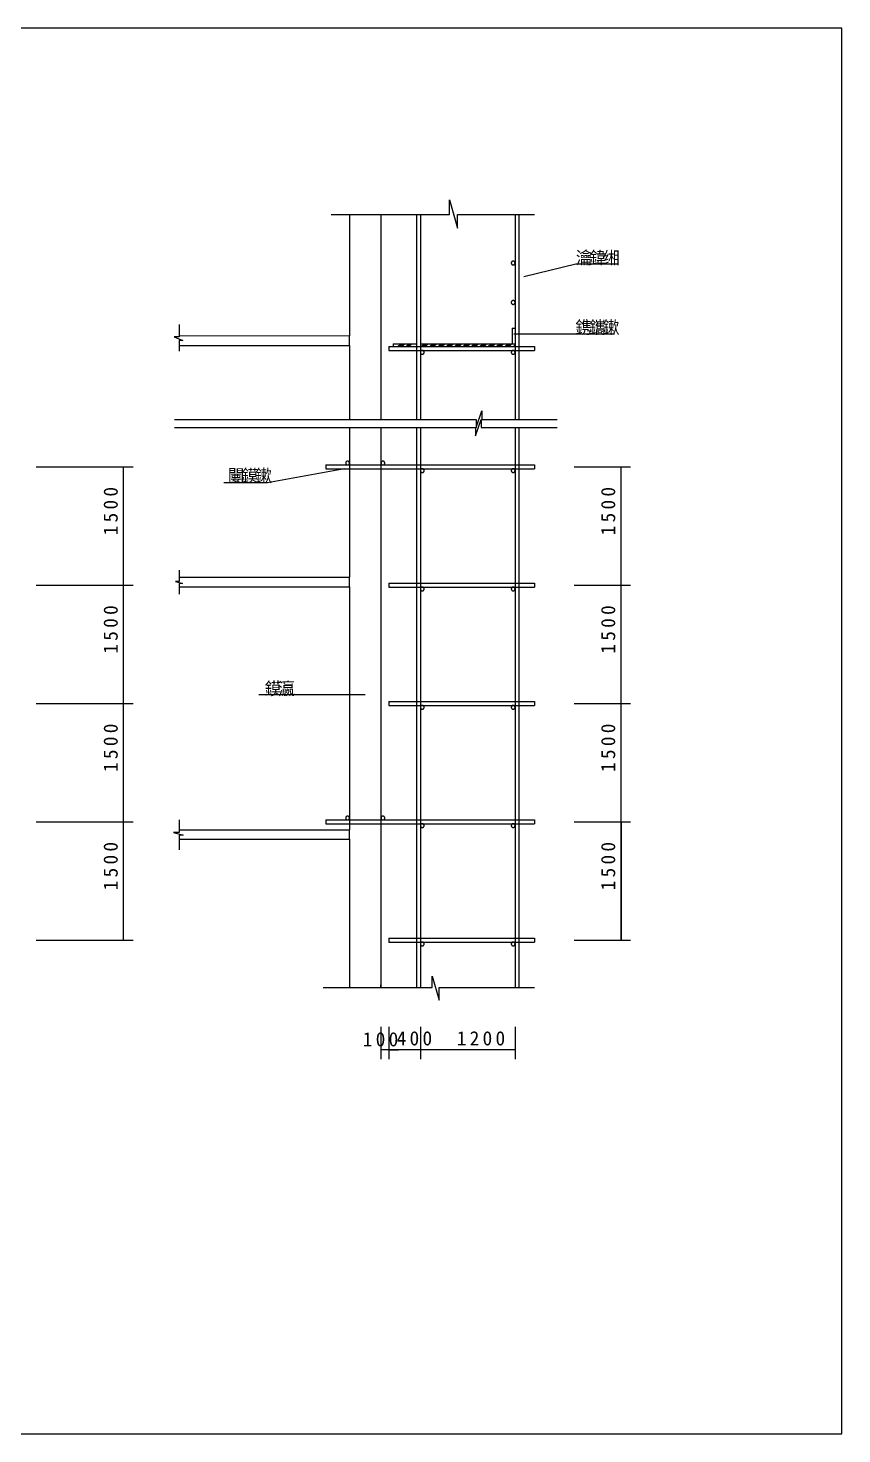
# Model space of a CAD drawing. Header units: metres. Extents: x 0 to 420, y 0 to 297.
# Drawn here: x 248 to 420, y 0 to 297 of the extents above; entities that cross this region are included whole.
import ezdxf

# ---------------------------------------------------------------- set-up
doc = ezdxf.new("R2010")
doc.units = ezdxf.units.M
doc.layers.add(' ', color=7, linetype='Continuous')

msp = doc.modelspace()

# ---------------------------------------------------------------- linework, layer by layer
at = {"layer": ' '}
for p, q in [((337.1, 257.65), (337.1, 260.73)), ((337.1, 260.73), (338.76, 254.71)), ((312.05, 257.65), (337.1, 257.65)), ((315.94, 257.65), (315.94, 231.99)), ((322.6, 257.65), (322.6, 231.99)), ((330.14, 257.65), (330.14, 214.31)), ((330.94, 257.65), (330.94, 214.31)), ((338.76, 254.71), (338.76, 257.65)), ((338.76, 257.65), (355.07, 257.65)), ((350.94, 257.65), (350.94, 214.31)), ((351.74, 257.65), (351.74, 214.31)), ((352.8, 244.5), (363.81, 247.18)), ((363.81, 247.18), (372.52, 247.18)), ((279.93, 231.81), (278.86, 231.81)), ((278.86, 231.81), (280.71, 230.97)), ((279.93, 234.37), (279.93, 231.81)), ((279.93, 231.98), (315.97, 232.04)), ((322.6, 231.98), (322.6, 214.31)), ((350.35, 233.63), (350.35, 230.29)), ((350.35, 233.63), (350.94, 233.63)), ((350.65, 232.43), (371.96, 232.43)), ((350.94, 233.63), (350.94, 229.71)), ((280.71, 230.97), (279.93, 230.97)), ((279.93, 230.97), (279.93, 228.73)), ((279.93, 229.98), (315.94, 229.98)), ((315.94, 229.98), (315.94, 214.31)), ((324.27, 229.71), (355.07, 229.71)), ((324.27, 229.71), (324.27, 228.91)), ((324.27, 228.91), (355.07, 228.91)), ((325.14, 230.29), (330.14, 230.29)), ((325.14, 230.29), (325.14, 229.71)), ((325.14, 229.71), (330.14, 229.71)), ((326.17, 229.71), (326.76, 230.29)), ((326.47, 229.71), (327.05, 230.29)), ((326.76, 229.71), (327.35, 230.29)), ((327.06, 229.71), (327.64, 230.29)), ((327.94, 229.71), (328.52, 230.29)), ((328.24, 229.71), (328.82, 230.29)), ((328.53, 229.71), (329.11, 230.29)), ((330.94, 230.29), (350.94, 230.29)), ((330.94, 229.71), (350.94, 229.71)), ((331.13, 229.71), (331.71, 230.29)), ((331.43, 229.71), (332.01, 230.29)), ((331.72, 229.71), (332.3, 230.29)), ((332.01, 229.71), (332.6, 230.29)), ((332.9, 229.71), (333.48, 230.29)), ((333.19, 229.71), (333.78, 230.29)), ((333.49, 229.71), (334.07, 230.29)), ((333.78, 229.71), (334.37, 230.29)), ((334.67, 229.71), (335.25, 230.29)), ((334.96, 229.71), (335.54, 230.29)), ((335.26, 229.71), (335.84, 230.29)), ((335.55, 229.71), (336.13, 230.29)), ((336.43, 229.71), (337.02, 230.29)), ((336.73, 229.71), (337.31, 230.29)), ((337.02, 229.71), (337.61, 230.29)), ((337.32, 229.71), (337.9, 230.29)), ((338.2, 229.71), (338.79, 230.29)), ((338.5, 229.71), (339.08, 230.29)), ((338.79, 229.71), (339.37, 230.29)), ((339.09, 229.71), (339.67, 230.29)), ((339.97, 229.71), (340.55, 230.29)), ((340.26, 229.71), (340.85, 230.29)), ((340.56, 229.71), (341.14, 230.29)), ((340.85, 229.71), (341.44, 230.29)), ((341.74, 229.71), (342.32, 230.29)), ((342.03, 229.71), (342.62, 230.29)), ((342.33, 229.71), (342.91, 230.29)), ((342.62, 229.71), (343.2, 230.29)), ((343.51, 229.71), (344.09, 230.29)), ((343.8, 229.71), (344.38, 230.29)), ((344.09, 229.71), (344.68, 230.29)), ((344.39, 229.71), (344.97, 230.29)), ((345.27, 229.71), (345.86, 230.29)), ((345.57, 229.71), (346.15, 230.29)), ((345.86, 229.71), (346.45, 230.29)), ((346.16, 229.71), (346.74, 230.29)), ((347.04, 229.71), (347.62, 230.29)), ((347.34, 229.71), (347.92, 230.29)), ((347.63, 229.71), (348.21, 230.29)), ((347.92, 229.71), (348.51, 230.29)), ((348.81, 229.71), (349.39, 230.29)), ((349.1, 229.71), (349.69, 230.29)), ((349.4, 229.71), (349.98, 230.29)), ((349.69, 229.71), (350.28, 230.29)), ((350.58, 229.71), (350.94, 230.07)), ((350.87, 229.71), (350.94, 229.78)), ((355.07, 229.71), (355.07, 228.91)), ((278.95, 214.31), (342.74, 214.31)), ((342.6, 210.85), (343.74, 214.31)), ((342.74, 212.64), (343.93, 216.17)), ((342.74, 214.31), (342.74, 212.64)), ((343.74, 214.31), (343.74, 212.64)), ((343.93, 216.17), (343.93, 214.31)), ((343.93, 214.31), (359.82, 214.31)), ((278.95, 212.64), (342.6, 212.64)), ((315.94, 212.64), (315.94, 180.98)), ((322.6, 212.64), (322.6, 166.7)), ((330.14, 212.64), (330.14, 166.7)), ((330.94, 212.64), (330.94, 166.7)), ((342.6, 212.64), (342.6, 210.85)), ((343.74, 212.64), (359.82, 212.64)), ((350.94, 212.64), (350.94, 166.7)), ((351.74, 212.64), (351.74, 166.7)), ((249.74, 204.31), (270.21, 204.31)), ((268.21, 179.31), (268.21, 204.31)), ((314.9, 203.91), (298.64, 200.92)), ((310.94, 204.71), (332.6, 204.71)), ((310.94, 204.71), (310.94, 203.91)), ((310.94, 203.91), (332.6, 203.91)), ((324.27, 204.71), (355.07, 204.71)), ((324.27, 203.91), (355.07, 203.91)), ((355.07, 204.71), (355.07, 203.91)), ((363.4, 204.31), (375.34, 204.31)), ((373.34, 179.31), (373.34, 204.31)), ((298.64, 200.92), (289.4, 200.92)), ((279.93, 182.48), (279.93, 180.12)), ((249.74, 179.31), (270.21, 179.31)), ((249.74, 179.31), (270.21, 179.31)), ((268.21, 154.31), (268.21, 179.31)), ((279.93, 180.12), (279.2, 180.12)), ((279.2, 180.12), (280.69, 179.68)), ((279.93, 180.98), (315.94, 180.98)), ((280.69, 179.68), (279.93, 179.68)), ((279.93, 179.68), (279.93, 177.42)), ((279.93, 178.98), (315.94, 178.98)), ((279.93, 178.98), (315.94, 178.98)), ((279.93, 178.98), (315.93, 178.98)), ((315.94, 178.98), (315.94, 168.36)), ((315.94, 178.97), (315.94, 166.7)), ((324.27, 179.71), (355.07, 179.71)), ((324.27, 179.71), (324.27, 178.91)), ((324.27, 178.91), (355.07, 178.91)), ((355.07, 179.71), (355.07, 178.91)), ((363.4, 179.31), (375.34, 179.31)), ((363.4, 179.31), (375.34, 179.31)), ((373.34, 154.31), (373.34, 179.31)), ((315.94, 166.7), (315.94, 127.64)), ((315.94, 166.7), (315.94, 127.65)), ((322.6, 166.7), (322.6, 94.31)), ((330.14, 166.7), (330.14, 94.31)), ((330.94, 166.7), (330.94, 94.31)), ((350.94, 166.7), (350.94, 94.31)), ((351.74, 166.7), (351.74, 94.31)), ((319.27, 156.17), (296.78, 156.17)), ((324.27, 154.71), (355.07, 154.71)), ((324.27, 154.71), (324.27, 153.91)), ((355.07, 154.71), (355.07, 153.91)), ((249.74, 154.31), (270.21, 154.31)), ((249.74, 154.31), (270.21, 154.31)), ((268.21, 129.31), (268.21, 154.31)), ((324.27, 153.91), (355.07, 153.91)), ((363.4, 154.31), (375.34, 154.31)), ((363.4, 154.31), (375.34, 154.31)), ((373.34, 129.31), (373.34, 154.31)), ((249.74, 129.31), (270.21, 129.31)), ((249.74, 129.31), (270.21, 129.31)), ((268.21, 104.31), (268.21, 129.31)), ((279.93, 129.76), (279.93, 127.04)), ((310.94, 129.71), (355.07, 129.71)), ((310.94, 129.71), (310.94, 128.91)), ((310.94, 128.91), (355.07, 128.91)), ((312.6, 129.71), (332.6, 129.71)), ((324.27, 128.91), (355.07, 128.91)), ((355.07, 129.71), (355.07, 128.91)), ((363.4, 129.31), (375.34, 129.31)), ((363.4, 129.31), (375.34, 129.31)), ((363.4, 129.31), (375.34, 129.31)), ((363.4, 129.31), (375.34, 129.31)), ((373.34, 104.31), (373.34, 129.31)), ((373.34, 129.31), (373.34, 104.31)), ((373.34, 104.31), (373.34, 129.31)), ((279.93, 127.04), (278.77, 127.04)), ((278.77, 127.04), (280.8, 126.5)), ((279.93, 127.64), (315.93, 127.64)), ((280.8, 126.5), (279.93, 126.5)), ((279.93, 126.5), (279.93, 123.38)), ((279.93, 125.64), (315.93, 125.64)), ((315.94, 125.64), (315.94, 102.64)), ((315.94, 125.64), (315.94, 94.31)), ((249.74, 104.31), (270.21, 104.31)), ((324.27, 104.71), (355.07, 104.71)), ((324.27, 104.71), (324.27, 103.91)), ((355.07, 104.71), (355.07, 103.91)), ((363.4, 104.31), (375.34, 104.31)), ((364.13, 104.31), (375.34, 104.31)), ((364.13, 104.31), (375.34, 104.31)), ((324.27, 103.91), (355.07, 103.91)), ((333.45, 94.31), (333.45, 96.68)), ((333.45, 96.68), (334.88, 91.65)), ((310.39, 94.31), (333.45, 94.31)), ((334.88, 91.65), (334.88, 94.31)), ((334.88, 94.31), (355.07, 94.31)), ((322.6, 85.98), (322.6, 79.17)), ((324.27, 85.98), (324.27, 79.17)), ((324.27, 85.98), (324.27, 79.17)), ((330.94, 85.98), (330.94, 79.17)), ((330.94, 85.98), (330.94, 79.17)), ((350.94, 85.98), (350.94, 79.17)), ((324.27, 81.17), (322.6, 81.17)), ((330.94, 81.17), (324.27, 81.17)), ((324.27, 81.17), (326.27, 81.17)), ((350.94, 81.17), (330.94, 81.17))]:
    msp.add_line(p, q, dxfattribs=at)
for points in [[(350.94, 247.37), (350.93, 247.41), (350.93, 247.45), (350.92, 247.49), (350.91, 247.52), (350.89, 247.56), (350.87, 247.59), (350.85, 247.62), (350.82, 247.65), (350.79, 247.68), (350.76, 247.7), (350.73, 247.72), (350.69, 247.74), (350.65, 247.75), (350.61, 247.76), (350.58, 247.77), (350.54, 247.77), (350.5, 247.77), (350.46, 247.76), (350.42, 247.75), (350.38, 247.74), (350.35, 247.72), (350.31, 247.7), (350.28, 247.68), (350.25, 247.65), (350.23, 247.62), (350.2, 247.59), (350.18, 247.56), (350.17, 247.52), (350.15, 247.49), (350.14, 247.45), (350.14, 247.41), (350.14, 247.37), (350.14, 247.33), (350.14, 247.29), (350.15, 247.25), (350.17, 247.22), (350.18, 247.18), (350.2, 247.15), (350.23, 247.12), (350.25, 247.09), (350.28, 247.06), (350.31, 247.04), (350.35, 247.02), (350.38, 247), (350.42, 246.99), (350.46, 246.98), (350.5, 246.97), (350.54, 246.97), (350.58, 246.97), (350.61, 246.98), (350.65, 246.99), (350.69, 247), (350.73, 247.02), (350.76, 247.04), (350.79, 247.06), (350.82, 247.09), (350.85, 247.12), (350.87, 247.15), (350.89, 247.18), (350.91, 247.22), (350.92, 247.25), (350.93, 247.29), (350.93, 247.33), (350.94, 247.37)], [(350.95, 239.04), (350.94, 239.08), (350.94, 239.12), (350.93, 239.16), (350.91, 239.19), (350.9, 239.23), (350.88, 239.26), (350.85, 239.3), (350.83, 239.33), (350.8, 239.35), (350.76, 239.38), (350.73, 239.4), (350.69, 239.41), (350.66, 239.43), (350.62, 239.44), (350.58, 239.44), (350.54, 239.44), (350.5, 239.44), (350.46, 239.44), (350.42, 239.43), (350.38, 239.41), (350.34, 239.4), (350.31, 239.38), (350.28, 239.35), (350.25, 239.33), (350.22, 239.3), (350.2, 239.26), (350.18, 239.23), (350.16, 239.19), (350.15, 239.16), (350.14, 239.12), (350.13, 239.08), (350.13, 239.04), (350.13, 239), (350.14, 238.96), (350.15, 238.92), (350.16, 238.88), (350.18, 238.84), (350.2, 238.81), (350.22, 238.78), (350.25, 238.75), (350.28, 238.72), (350.31, 238.7), (350.34, 238.68), (350.38, 238.66), (350.42, 238.65), (350.46, 238.64), (350.5, 238.63), (350.54, 238.63), (350.58, 238.63), (350.62, 238.64), (350.66, 238.65), (350.69, 238.66), (350.73, 238.68), (350.76, 238.7), (350.8, 238.72), (350.83, 238.75), (350.85, 238.78), (350.88, 238.81), (350.9, 238.84), (350.91, 238.88), (350.93, 238.92), (350.94, 238.96), (350.94, 239), (350.95, 239.04)], [(331.74, 228.51), (331.73, 228.55), (331.73, 228.59), (331.72, 228.63), (331.71, 228.66), (331.69, 228.7), (331.67, 228.73), (331.65, 228.77), (331.62, 228.79), (331.59, 228.82), (331.56, 228.84), (331.53, 228.86), (331.49, 228.88), (331.45, 228.89), (331.41, 228.9), (331.38, 228.91), (331.34, 228.91), (331.3, 228.91), (331.26, 228.9), (331.22, 228.89), (331.18, 228.88), (331.15, 228.86), (331.11, 228.84), (331.08, 228.82), (331.05, 228.79), (331.03, 228.77), (331, 228.73), (330.98, 228.7), (330.97, 228.66), (330.95, 228.63), (330.94, 228.59), (330.94, 228.55), (330.94, 228.51), (330.94, 228.47), (330.94, 228.43), (330.95, 228.4), (330.97, 228.36), (330.98, 228.32), (331, 228.29), (331.03, 228.26), (331.05, 228.23), (331.08, 228.2), (331.11, 228.18), (331.15, 228.16), (331.18, 228.14), (331.22, 228.13), (331.26, 228.12), (331.3, 228.11), (331.34, 228.11), (331.38, 228.11), (331.41, 228.12), (331.45, 228.13), (331.49, 228.14), (331.53, 228.16), (331.56, 228.18), (331.59, 228.2), (331.62, 228.23), (331.65, 228.26), (331.67, 228.29), (331.69, 228.32), (331.71, 228.36), (331.72, 228.4), (331.73, 228.43), (331.73, 228.47), (331.74, 228.51)], [(350.94, 228.51), (350.93, 228.55), (350.93, 228.59), (350.92, 228.63), (350.91, 228.66), (350.89, 228.7), (350.87, 228.73), (350.85, 228.77), (350.82, 228.79), (350.79, 228.82), (350.76, 228.84), (350.73, 228.86), (350.69, 228.88), (350.65, 228.89), (350.61, 228.9), (350.58, 228.91), (350.54, 228.91), (350.5, 228.91), (350.46, 228.9), (350.42, 228.89), (350.38, 228.88), (350.35, 228.86), (350.31, 228.84), (350.28, 228.82), (350.25, 228.79), (350.23, 228.77), (350.2, 228.73), (350.18, 228.7), (350.17, 228.66), (350.15, 228.63), (350.14, 228.59), (350.14, 228.55), (350.14, 228.51), (350.14, 228.47), (350.14, 228.43), (350.15, 228.4), (350.17, 228.36), (350.18, 228.32), (350.2, 228.29), (350.23, 228.26), (350.25, 228.23), (350.28, 228.2), (350.31, 228.18), (350.35, 228.16), (350.38, 228.14), (350.42, 228.13), (350.46, 228.12), (350.5, 228.11), (350.54, 228.11), (350.58, 228.11), (350.61, 228.12), (350.65, 228.13), (350.69, 228.14), (350.73, 228.16), (350.76, 228.18), (350.79, 228.2), (350.82, 228.23), (350.85, 228.26), (350.87, 228.29), (350.89, 228.32), (350.91, 228.36), (350.92, 228.4), (350.93, 228.43), (350.93, 228.47), (350.94, 228.51)], [(315.94, 205.11), (315.93, 205.15), (315.93, 205.19), (315.92, 205.23), (315.91, 205.26), (315.89, 205.3), (315.87, 205.33), (315.85, 205.37), (315.82, 205.39), (315.79, 205.42), (315.76, 205.44), (315.73, 205.46), (315.69, 205.48), (315.65, 205.49), (315.61, 205.5), (315.58, 205.51), (315.54, 205.51), (315.5, 205.51), (315.46, 205.5), (315.42, 205.49), (315.38, 205.48), (315.35, 205.46), (315.31, 205.44), (315.28, 205.42), (315.25, 205.39), (315.23, 205.37), (315.2, 205.33), (315.18, 205.3), (315.17, 205.26), (315.15, 205.23), (315.14, 205.19), (315.14, 205.15), (315.14, 205.11), (315.14, 205.07), (315.14, 205.03), (315.15, 205), (315.17, 204.96), (315.18, 204.92), (315.2, 204.89), (315.23, 204.86), (315.25, 204.83), (315.28, 204.8), (315.31, 204.78), (315.35, 204.76), (315.38, 204.74), (315.42, 204.73), (315.46, 204.72), (315.5, 204.71), (315.54, 204.71), (315.58, 204.71), (315.61, 204.72), (315.65, 204.73), (315.69, 204.74), (315.73, 204.76), (315.76, 204.78), (315.79, 204.8), (315.82, 204.83), (315.85, 204.86), (315.87, 204.89), (315.89, 204.92), (315.91, 204.96), (315.92, 205), (315.93, 205.03), (315.93, 205.07), (315.94, 205.11)], [(323.4, 205.11), (323.4, 205.15), (323.4, 205.19), (323.39, 205.23), (323.37, 205.26), (323.36, 205.3), (323.34, 205.33), (323.31, 205.37), (323.29, 205.39), (323.26, 205.42), (323.23, 205.44), (323.19, 205.46), (323.16, 205.48), (323.12, 205.49), (323.08, 205.5), (323.04, 205.51), (323, 205.51), (322.96, 205.51), (322.93, 205.5), (322.89, 205.49), (322.85, 205.48), (322.81, 205.46), (322.78, 205.44), (322.75, 205.42), (322.72, 205.39), (322.69, 205.37), (322.67, 205.33), (322.65, 205.3), (322.63, 205.26), (322.62, 205.23), (322.61, 205.19), (322.61, 205.15), (322.6, 205.11), (322.61, 205.07), (322.61, 205.03), (322.62, 205), (322.63, 204.96), (322.65, 204.92), (322.67, 204.89), (322.69, 204.86), (322.72, 204.83), (322.75, 204.8), (322.78, 204.78), (322.81, 204.76), (322.85, 204.74), (322.89, 204.73), (322.93, 204.72), (322.96, 204.71), (323, 204.71), (323.04, 204.71), (323.08, 204.72), (323.12, 204.73), (323.16, 204.74), (323.19, 204.76), (323.23, 204.78), (323.26, 204.8), (323.29, 204.83), (323.31, 204.86), (323.34, 204.89), (323.36, 204.92), (323.37, 204.96), (323.39, 205), (323.4, 205.03), (323.4, 205.07), (323.4, 205.11)], [(331.74, 203.51), (331.73, 203.55), (331.73, 203.59), (331.72, 203.63), (331.71, 203.66), (331.69, 203.7), (331.67, 203.73), (331.65, 203.77), (331.62, 203.79), (331.59, 203.82), (331.56, 203.84), (331.53, 203.86), (331.49, 203.88), (331.45, 203.89), (331.41, 203.9), (331.38, 203.91), (331.34, 203.91), (331.3, 203.91), (331.26, 203.9), (331.22, 203.89), (331.18, 203.88), (331.15, 203.86), (331.11, 203.84), (331.08, 203.82), (331.05, 203.79), (331.03, 203.77), (331, 203.73), (330.98, 203.7), (330.97, 203.66), (330.95, 203.63), (330.94, 203.59), (330.94, 203.55), (330.94, 203.51), (330.94, 203.47), (330.94, 203.43), (330.95, 203.4), (330.97, 203.36), (330.98, 203.32), (331, 203.29), (331.03, 203.26), (331.05, 203.23), (331.08, 203.2), (331.11, 203.18), (331.15, 203.16), (331.18, 203.14), (331.22, 203.13), (331.26, 203.12), (331.3, 203.11), (331.34, 203.11), (331.38, 203.11), (331.41, 203.12), (331.45, 203.13), (331.49, 203.14), (331.53, 203.16), (331.56, 203.18), (331.59, 203.2), (331.62, 203.23), (331.65, 203.26), (331.67, 203.29), (331.69, 203.32), (331.71, 203.36), (331.72, 203.4), (331.73, 203.43), (331.73, 203.47), (331.74, 203.51)], [(350.94, 203.51), (350.93, 203.55), (350.93, 203.59), (350.92, 203.63), (350.91, 203.66), (350.89, 203.7), (350.87, 203.73), (350.85, 203.77), (350.82, 203.79), (350.79, 203.82), (350.76, 203.84), (350.73, 203.86), (350.69, 203.88), (350.65, 203.89), (350.61, 203.9), (350.58, 203.91), (350.54, 203.91), (350.5, 203.91), (350.46, 203.9), (350.42, 203.89), (350.38, 203.88), (350.35, 203.86), (350.31, 203.84), (350.28, 203.82), (350.25, 203.79), (350.23, 203.77), (350.2, 203.73), (350.18, 203.7), (350.17, 203.66), (350.15, 203.63), (350.14, 203.59), (350.14, 203.55), (350.14, 203.51), (350.14, 203.47), (350.14, 203.43), (350.15, 203.4), (350.17, 203.36), (350.18, 203.32), (350.2, 203.29), (350.23, 203.26), (350.25, 203.23), (350.28, 203.2), (350.31, 203.18), (350.35, 203.16), (350.38, 203.14), (350.42, 203.13), (350.46, 203.12), (350.5, 203.11), (350.54, 203.11), (350.58, 203.11), (350.61, 203.12), (350.65, 203.13), (350.69, 203.14), (350.73, 203.16), (350.76, 203.18), (350.79, 203.2), (350.82, 203.23), (350.85, 203.26), (350.87, 203.29), (350.89, 203.32), (350.91, 203.36), (350.92, 203.4), (350.93, 203.43), (350.93, 203.47), (350.94, 203.51)], [(331.74, 178.51), (331.73, 178.55), (331.73, 178.59), (331.72, 178.63), (331.71, 178.66), (331.69, 178.7), (331.67, 178.73), (331.65, 178.77), (331.62, 178.79), (331.59, 178.82), (331.56, 178.84), (331.53, 178.86), (331.49, 178.88), (331.45, 178.89), (331.41, 178.9), (331.38, 178.91), (331.34, 178.91), (331.3, 178.91), (331.26, 178.9), (331.22, 178.89), (331.18, 178.88), (331.15, 178.86), (331.11, 178.84), (331.08, 178.82), (331.05, 178.79), (331.03, 178.77), (331, 178.73), (330.98, 178.7), (330.97, 178.66), (330.95, 178.63), (330.94, 178.59), (330.94, 178.55), (330.94, 178.51), (330.94, 178.47), (330.94, 178.43), (330.95, 178.4), (330.97, 178.36), (330.98, 178.32), (331, 178.29), (331.03, 178.26), (331.05, 178.23), (331.08, 178.2), (331.11, 178.18), (331.15, 178.16), (331.18, 178.14), (331.22, 178.13), (331.26, 178.12), (331.3, 178.11), (331.34, 178.11), (331.38, 178.11), (331.41, 178.12), (331.45, 178.13), (331.49, 178.14), (331.53, 178.16), (331.56, 178.18), (331.59, 178.2), (331.62, 178.23), (331.65, 178.26), (331.67, 178.29), (331.69, 178.32), (331.71, 178.36), (331.72, 178.4), (331.73, 178.43), (331.73, 178.47), (331.74, 178.51)], [(350.94, 178.51), (350.93, 178.55), (350.93, 178.59), (350.92, 178.63), (350.91, 178.66), (350.89, 178.7), (350.87, 178.73), (350.85, 178.77), (350.82, 178.79), (350.79, 178.82), (350.76, 178.84), (350.73, 178.86), (350.69, 178.88), (350.65, 178.89), (350.61, 178.9), (350.58, 178.91), (350.54, 178.91), (350.5, 178.91), (350.46, 178.9), (350.42, 178.89), (350.38, 178.88), (350.35, 178.86), (350.31, 178.84), (350.28, 178.82), (350.25, 178.79), (350.23, 178.77), (350.2, 178.73), (350.18, 178.7), (350.17, 178.66), (350.15, 178.63), (350.14, 178.59), (350.14, 178.55), (350.14, 178.51), (350.14, 178.47), (350.14, 178.43), (350.15, 178.4), (350.17, 178.36), (350.18, 178.32), (350.2, 178.29), (350.23, 178.26), (350.25, 178.23), (350.28, 178.2), (350.31, 178.18), (350.35, 178.16), (350.38, 178.14), (350.42, 178.13), (350.46, 178.12), (350.5, 178.11), (350.54, 178.11), (350.58, 178.11), (350.61, 178.12), (350.65, 178.13), (350.69, 178.14), (350.73, 178.16), (350.76, 178.18), (350.79, 178.2), (350.82, 178.23), (350.85, 178.26), (350.87, 178.29), (350.89, 178.32), (350.91, 178.36), (350.92, 178.4), (350.93, 178.43), (350.93, 178.47), (350.94, 178.51)], [(331.74, 153.51), (331.73, 153.55), (331.73, 153.59), (331.72, 153.63), (331.71, 153.66), (331.69, 153.7), (331.67, 153.73), (331.65, 153.77), (331.62, 153.79), (331.59, 153.82), (331.56, 153.84), (331.53, 153.86), (331.49, 153.88), (331.45, 153.89), (331.41, 153.9), (331.38, 153.91), (331.34, 153.91), (331.3, 153.91), (331.26, 153.9), (331.22, 153.89), (331.18, 153.88), (331.15, 153.86), (331.11, 153.84), (331.08, 153.82), (331.05, 153.79), (331.03, 153.77), (331, 153.73), (330.98, 153.7), (330.97, 153.66), (330.95, 153.63), (330.94, 153.59), (330.94, 153.55), (330.94, 153.51), (330.94, 153.47), (330.94, 153.43), (330.95, 153.4), (330.97, 153.36), (330.98, 153.32), (331, 153.29), (331.03, 153.26), (331.05, 153.23), (331.08, 153.2), (331.11, 153.18), (331.15, 153.16), (331.18, 153.14), (331.22, 153.13), (331.26, 153.12), (331.3, 153.11), (331.34, 153.11), (331.38, 153.11), (331.41, 153.12), (331.45, 153.13), (331.49, 153.14), (331.53, 153.16), (331.56, 153.18), (331.59, 153.2), (331.62, 153.23), (331.65, 153.26), (331.67, 153.29), (331.69, 153.32), (331.71, 153.36), (331.72, 153.4), (331.73, 153.43), (331.73, 153.47), (331.74, 153.51)], [(350.94, 153.51), (350.93, 153.55), (350.93, 153.59), (350.92, 153.63), (350.91, 153.66), (350.89, 153.7), (350.87, 153.73), (350.85, 153.77), (350.82, 153.79), (350.79, 153.82), (350.76, 153.84), (350.73, 153.86), (350.69, 153.88), (350.65, 153.89), (350.61, 153.9), (350.58, 153.91), (350.54, 153.91), (350.5, 153.91), (350.46, 153.9), (350.42, 153.89), (350.38, 153.88), (350.35, 153.86), (350.31, 153.84), (350.28, 153.82), (350.25, 153.79), (350.23, 153.77), (350.2, 153.73), (350.18, 153.7), (350.17, 153.66), (350.15, 153.63), (350.14, 153.59), (350.14, 153.55), (350.14, 153.51), (350.14, 153.47), (350.14, 153.43), (350.15, 153.4), (350.17, 153.36), (350.18, 153.32), (350.2, 153.29), (350.23, 153.26), (350.25, 153.23), (350.28, 153.2), (350.31, 153.18), (350.35, 153.16), (350.38, 153.14), (350.42, 153.13), (350.46, 153.12), (350.5, 153.11), (350.54, 153.11), (350.58, 153.11), (350.61, 153.12), (350.65, 153.13), (350.69, 153.14), (350.73, 153.16), (350.76, 153.18), (350.79, 153.2), (350.82, 153.23), (350.85, 153.26), (350.87, 153.29), (350.89, 153.32), (350.91, 153.36), (350.92, 153.4), (350.93, 153.43), (350.93, 153.47), (350.94, 153.51)], [(315.94, 130.12), (315.93, 130.16), (315.93, 130.19), (315.92, 130.23), (315.91, 130.27), (315.89, 130.31), (315.87, 130.34), (315.85, 130.37), (315.82, 130.4), (315.79, 130.43), (315.76, 130.45), (315.73, 130.47), (315.69, 130.49), (315.65, 130.5), (315.61, 130.51), (315.58, 130.51), (315.54, 130.52), (315.5, 130.51), (315.46, 130.51), (315.42, 130.5), (315.38, 130.49), (315.35, 130.47), (315.31, 130.45), (315.28, 130.43), (315.25, 130.4), (315.23, 130.37), (315.2, 130.34), (315.18, 130.31), (315.17, 130.27), (315.15, 130.23), (315.14, 130.19), (315.14, 130.16), (315.14, 130.12), (315.14, 130.08), (315.14, 130.04), (315.15, 130), (315.17, 129.96), (315.18, 129.93), (315.2, 129.89), (315.23, 129.86), (315.25, 129.83), (315.28, 129.81), (315.31, 129.78), (315.35, 129.76), (315.38, 129.75), (315.42, 129.73), (315.46, 129.72), (315.5, 129.72), (315.54, 129.72), (315.58, 129.72), (315.61, 129.72), (315.65, 129.73), (315.69, 129.75), (315.73, 129.76), (315.76, 129.78), (315.79, 129.81), (315.82, 129.83), (315.85, 129.86), (315.87, 129.89), (315.89, 129.93), (315.91, 129.96), (315.92, 130), (315.93, 130.04), (315.93, 130.08), (315.94, 130.12)], [(323.4, 130.12), (323.4, 130.16), (323.4, 130.19), (323.39, 130.23), (323.37, 130.27), (323.36, 130.31), (323.34, 130.34), (323.31, 130.37), (323.29, 130.4), (323.26, 130.43), (323.23, 130.45), (323.19, 130.47), (323.16, 130.49), (323.12, 130.5), (323.08, 130.51), (323.04, 130.51), (323, 130.52), (322.96, 130.51), (322.93, 130.51), (322.89, 130.5), (322.85, 130.49), (322.81, 130.47), (322.78, 130.45), (322.75, 130.43), (322.72, 130.4), (322.69, 130.37), (322.67, 130.34), (322.65, 130.31), (322.63, 130.27), (322.62, 130.23), (322.61, 130.19), (322.61, 130.16), (322.6, 130.12), (322.61, 130.08), (322.61, 130.04), (322.62, 130), (322.63, 129.96), (322.65, 129.93), (322.67, 129.89), (322.69, 129.86), (322.72, 129.83), (322.75, 129.81), (322.78, 129.78), (322.81, 129.76), (322.85, 129.75), (322.89, 129.73), (322.93, 129.72), (322.96, 129.72), (323, 129.72), (323.04, 129.72), (323.08, 129.72), (323.12, 129.73), (323.16, 129.75), (323.19, 129.76), (323.23, 129.78), (323.26, 129.81), (323.29, 129.83), (323.31, 129.86), (323.34, 129.89), (323.36, 129.93), (323.37, 129.96), (323.39, 130), (323.4, 130.04), (323.4, 130.08), (323.4, 130.12)], [(331.74, 128.51), (331.73, 128.55), (331.73, 128.59), (331.72, 128.63), (331.71, 128.66), (331.69, 128.7), (331.67, 128.73), (331.65, 128.77), (331.62, 128.79), (331.59, 128.82), (331.56, 128.84), (331.53, 128.86), (331.49, 128.88), (331.45, 128.89), (331.41, 128.9), (331.38, 128.91), (331.34, 128.91), (331.3, 128.91), (331.26, 128.9), (331.22, 128.89), (331.18, 128.88), (331.15, 128.86), (331.11, 128.84), (331.08, 128.82), (331.05, 128.79), (331.03, 128.77), (331, 128.73), (330.98, 128.7), (330.97, 128.66), (330.95, 128.63), (330.94, 128.59), (330.94, 128.55), (330.94, 128.51), (330.94, 128.47), (330.94, 128.43), (330.95, 128.4), (330.97, 128.36), (330.98, 128.32), (331, 128.29), (331.03, 128.26), (331.05, 128.23), (331.08, 128.2), (331.11, 128.18), (331.15, 128.16), (331.18, 128.14), (331.22, 128.13), (331.26, 128.12), (331.3, 128.11), (331.34, 128.11), (331.38, 128.11), (331.41, 128.12), (331.45, 128.13), (331.49, 128.14), (331.53, 128.16), (331.56, 128.18), (331.59, 128.2), (331.62, 128.23), (331.65, 128.26), (331.67, 128.29), (331.69, 128.32), (331.71, 128.36), (331.72, 128.4), (331.73, 128.43), (331.73, 128.47), (331.74, 128.51)], [(350.94, 128.51), (350.93, 128.55), (350.93, 128.59), (350.92, 128.63), (350.91, 128.66), (350.89, 128.7), (350.87, 128.73), (350.85, 128.77), (350.82, 128.79), (350.79, 128.82), (350.76, 128.84), (350.73, 128.86), (350.69, 128.88), (350.65, 128.89), (350.61, 128.9), (350.58, 128.91), (350.54, 128.91), (350.5, 128.91), (350.46, 128.9), (350.42, 128.89), (350.38, 128.88), (350.35, 128.86), (350.31, 128.84), (350.28, 128.82), (350.25, 128.79), (350.23, 128.77), (350.2, 128.73), (350.18, 128.7), (350.17, 128.66), (350.15, 128.63), (350.14, 128.59), (350.14, 128.55), (350.14, 128.51), (350.14, 128.47), (350.14, 128.43), (350.15, 128.4), (350.17, 128.36), (350.18, 128.32), (350.2, 128.29), (350.23, 128.26), (350.25, 128.23), (350.28, 128.2), (350.31, 128.18), (350.35, 128.16), (350.38, 128.14), (350.42, 128.13), (350.46, 128.12), (350.5, 128.11), (350.54, 128.11), (350.58, 128.11), (350.61, 128.12), (350.65, 128.13), (350.69, 128.14), (350.73, 128.16), (350.76, 128.18), (350.79, 128.2), (350.82, 128.23), (350.85, 128.26), (350.87, 128.29), (350.89, 128.32), (350.91, 128.36), (350.92, 128.4), (350.93, 128.43), (350.93, 128.47), (350.94, 128.51)], [(331.74, 103.51), (331.73, 103.55), (331.73, 103.59), (331.72, 103.63), (331.71, 103.66), (331.69, 103.7), (331.67, 103.73), (331.65, 103.77), (331.62, 103.79), (331.59, 103.82), (331.56, 103.84), (331.53, 103.86), (331.49, 103.88), (331.45, 103.89), (331.41, 103.9), (331.38, 103.91), (331.34, 103.91), (331.3, 103.91), (331.26, 103.9), (331.22, 103.89), (331.18, 103.88), (331.15, 103.86), (331.11, 103.84), (331.08, 103.82), (331.05, 103.79), (331.03, 103.77), (331, 103.73), (330.98, 103.7), (330.97, 103.66), (330.95, 103.63), (330.94, 103.59), (330.94, 103.55), (330.94, 103.51), (330.94, 103.47), (330.94, 103.43), (330.95, 103.4), (330.97, 103.36), (330.98, 103.32), (331, 103.29), (331.03, 103.26), (331.05, 103.23), (331.08, 103.2), (331.11, 103.18), (331.15, 103.16), (331.18, 103.14), (331.22, 103.13), (331.26, 103.12), (331.3, 103.11), (331.34, 103.11), (331.38, 103.11), (331.41, 103.12), (331.45, 103.13), (331.49, 103.14), (331.53, 103.16), (331.56, 103.18), (331.59, 103.2), (331.62, 103.23), (331.65, 103.26), (331.67, 103.29), (331.69, 103.32), (331.71, 103.36), (331.72, 103.4), (331.73, 103.43), (331.73, 103.47), (331.74, 103.51)], [(350.94, 103.51), (350.93, 103.55), (350.93, 103.59), (350.92, 103.63), (350.91, 103.66), (350.89, 103.7), (350.87, 103.73), (350.85, 103.77), (350.82, 103.79), (350.79, 103.82), (350.76, 103.84), (350.73, 103.86), (350.69, 103.88), (350.65, 103.89), (350.61, 103.9), (350.58, 103.91), (350.54, 103.91), (350.5, 103.91), (350.46, 103.9), (350.42, 103.89), (350.38, 103.88), (350.35, 103.86), (350.31, 103.84), (350.28, 103.82), (350.25, 103.79), (350.23, 103.77), (350.2, 103.73), (350.18, 103.7), (350.17, 103.66), (350.15, 103.63), (350.14, 103.59), (350.14, 103.55), (350.14, 103.51), (350.14, 103.47), (350.14, 103.43), (350.15, 103.4), (350.17, 103.36), (350.18, 103.32), (350.2, 103.29), (350.23, 103.26), (350.25, 103.23), (350.28, 103.2), (350.31, 103.18), (350.35, 103.16), (350.38, 103.14), (350.42, 103.13), (350.46, 103.12), (350.5, 103.11), (350.54, 103.11), (350.58, 103.11), (350.61, 103.12), (350.65, 103.13), (350.69, 103.14), (350.73, 103.16), (350.76, 103.18), (350.79, 103.2), (350.82, 103.23), (350.85, 103.26), (350.87, 103.29), (350.89, 103.32), (350.91, 103.36), (350.92, 103.4), (350.93, 103.43), (350.93, 103.47), (350.94, 103.51)]]:
    msp.add_lwpolyline(points, dxfattribs=at)
for p, q in [((420, 297), (0, 297)), ((420, 0), (420, 297)), ((315.93, 234.31), (315.94, 234.32)), ((315.93, 232.31), (315.94, 232.3)), ((315.93, 231.98), (315.94, 231.99)), ((315.94, 232.31), (315.94, 231.98)), ((315.94, 232.31), (315.94, 231.98)), ((315.94, 232.31), (315.94, 231.98)), ((315.94, 232.3), (315.94, 231.98)), ((315.94, 229.98), (315.94, 231.98)), ((322.6, 231.98), (322.6, 231.99)), ((315.94, 229.98), (315.94, 214.31)), ((315.94, 229.98), (315.94, 214.31)), ((315.94, 229.98), (315.94, 214.31)), ((315.94, 212.64), (315.94, 180.98)), ((315.94, 212.64), (315.94, 180.99)), ((315.93, 178.98), (315.94, 180.99)), ((315.93, 127.64), (315.94, 127.65)), ((315.93, 125.64), (315.94, 127.64)), ((315.93, 125.64), (315.94, 125.64)), ((322.6, 94.31), (322.6, 94.9)), ((0, 0), (420, 0))]:
    msp.add_line(p, q)

# ---------------------------------------------------------------- texts
for s, height, p in [('瀹', 2.67, (363.78, 247.14)), ('鍏', 2.67, (366.68, 247.14)), ('缃', 2.67, (369.58, 247.14)), ('鎸', 2.67, (363.66, 232.46)), ('鑴', 2.67, (366.56, 232.46)), ('鏉', 2.67, (369.45, 232.46)), ('闄', 2.67, (290.25, 201.11)), ('鏌', 2.67, (293.14, 201.11)), ('鏉', 2.67, (296.04, 201.11)), ('鏌', 2.67, (298.03, 156.12)), ('瀛', 2.67, (300.92, 156.12)), ('1', 3, (318.75, 81.88)), ('0', 3, (321.48, 81.88)), ('0', 3, (324.21, 81.88)), ('4', 3, (325.91, 82.08)), ('0', 3, (328.64, 82.08)), ('0', 3, (331.37, 82.08)), ('1', 3, (338.62, 82.08)), ('2', 3, (341.35, 82.08)), ('0', 3, (344.07, 82.08)), ('0', 3, (346.8, 82.08))]:
    msp.add_text(s, height=height, dxfattribs=at).set_placement(p)
for s, p in [('0', (266.96, 198.02)), ('0', (372.09, 198.02)), ('0', (266.96, 195.29)), ('0', (372.09, 195.29)), ('5', (266.96, 192.56)), ('5', (372.09, 192.56)), ('1', (266.96, 189.83)), ('1', (372.09, 189.83)), ('0', (266.96, 173.02)), ('0', (372.09, 173.02)), ('0', (266.96, 170.29)), ('5', (266.96, 167.56)), ('0', (372.09, 170.29)), ('5', (372.09, 167.56)), ('1', (266.96, 164.83)), ('1', (372.09, 164.83)), ('0', (266.96, 148.02)), ('0', (372.09, 148.02)), ('0', (266.96, 145.29)), ('0', (372.09, 145.29)), ('5', (266.96, 142.56)), ('5', (372.09, 142.56)), ('1', (266.96, 139.83)), ('1', (372.09, 139.83)), ('0', (266.96, 123.02)), ('0', (372.09, 123.02)), ('0', (372.09, 123.02)), ('0', (372.09, 123.02)), ('0', (266.96, 120.29)), ('0', (372.09, 120.29)), ('0', (372.09, 120.29)), ('0', (372.09, 120.29)), ('5', (266.96, 117.56)), ('5', (372.09, 117.56)), ('5', (372.09, 117.56)), ('5', (372.09, 117.56)), ('1', (266.96, 114.83)), ('1', (372.09, 114.83)), ('1', (372.09, 114.83)), ('1', (372.09, 114.83))]:
    msp.add_text(s, height=3, rotation=90, dxfattribs=at).set_placement(p)

doc.saveas('drawing.dxf')
